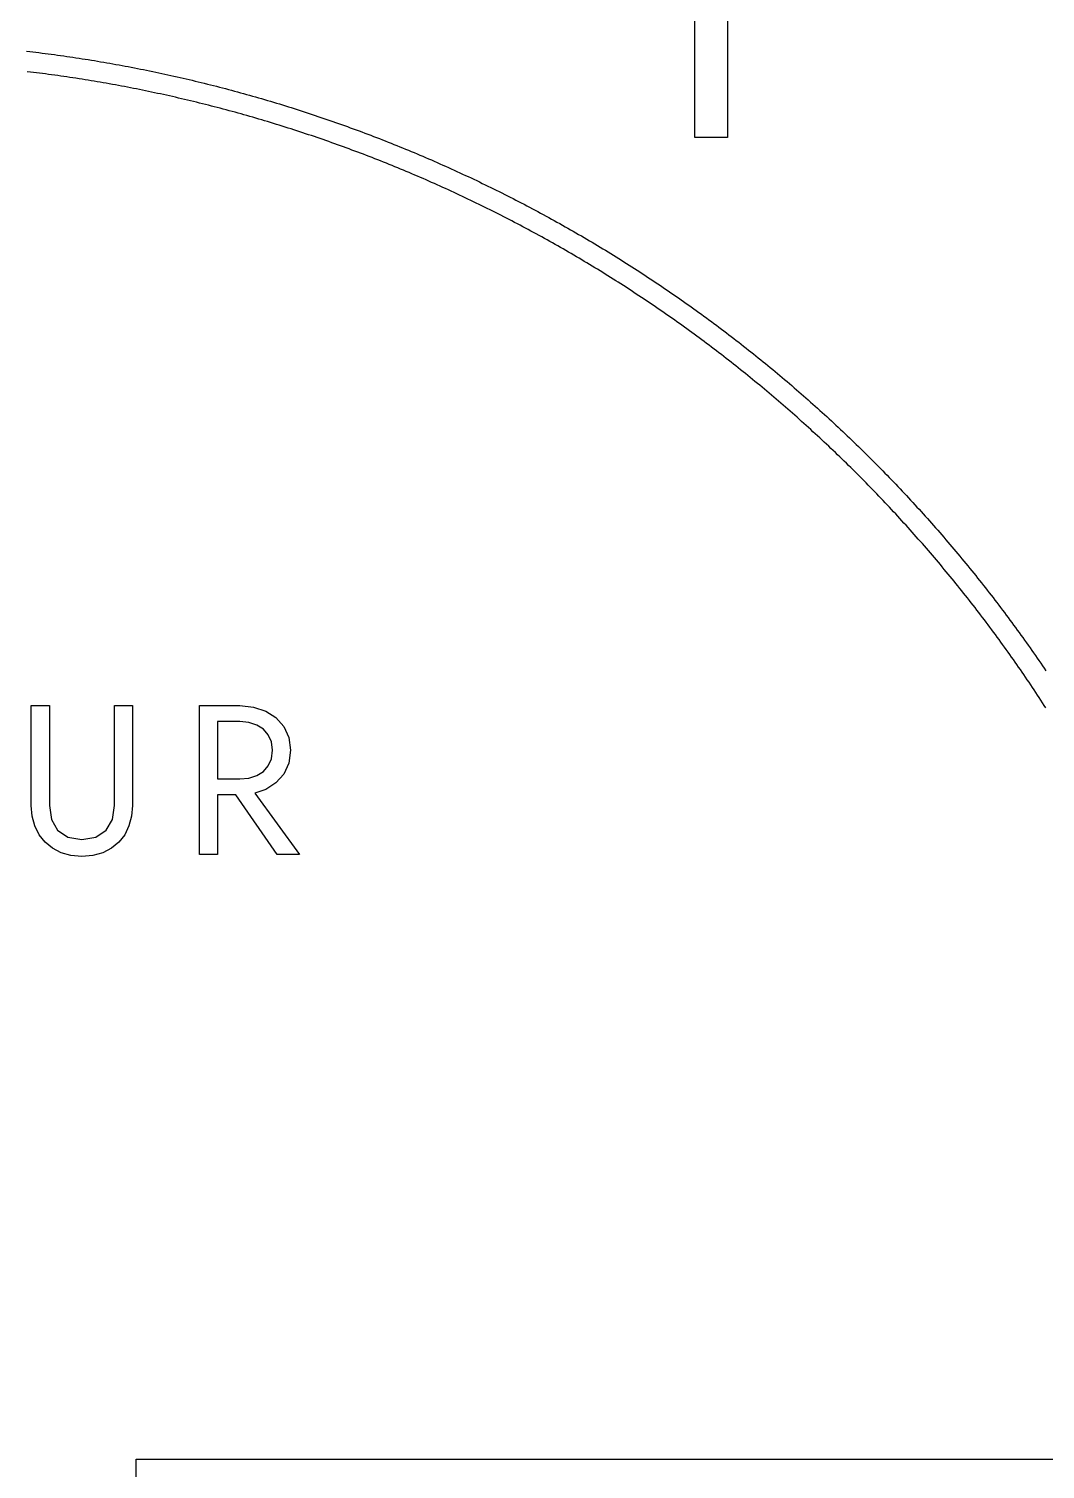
# Model space of a CAD drawing. Header units: millimetres. Extents: x -14.2 to 14.2, y -14.2 to 14.2.
# Drawn here: x 1.07 to 7.55, y 0 to 9.2 of the extents above; entities that cross this region are included whole.
import ezdxf

# ---------------------------------------------------------------- set-up
doc = ezdxf.new("R2010")
doc.units = ezdxf.units.MM
doc.layers.add('ALTIN', color=2, linetype='Continuous')
doc.layers.add('KESIM', color=1, linetype='Continuous')

msp = doc.modelspace()

# ---------------------------------------------------------------- linework, layer by layer
at = {"layer": 'ALTIN'}
for points in [[(5.3169, 8.5018), (5.3169, 9.5392), (5.0258, 9.4588), (5.0258, 9.6589), (5.5242, 9.7713), (5.5242, 8.5018)], [(1.2498, 4.0796), (1.3151, 4.0349), (1.4046, 4.02), (1.4942, 4.0349), (1.5592, 4.0796), (1.599, 4.1489), (1.6122, 4.2371), (1.6122, 4.875), (1.7276, 4.875), (1.7276, 4.2371), (1.722, 4.1692), (1.7051, 4.1067), (1.6777, 4.0512), (1.64, 4.0037), (1.5931, 3.965), (1.5376, 3.9358), (1.4746, 3.9175), (1.4046, 3.9114), (1.3348, 3.9175), (1.2717, 3.9358), (1.2161, 3.965), (1.1691, 4.0037), (1.1315, 4.0512), (1.104, 4.1067), (1.0873, 4.1692), (1.0817, 4.2371), (1.0817, 4.875), (1.197, 4.875), (1.197, 4.2371), (1.2102, 4.1489)], [(2.1551, 3.925), (2.1551, 4.875), (2.2189, 4.875), (2.2705, 4.875), (2.413, 4.875), (2.5003, 4.8664), (2.5777, 4.8404), (2.6429, 4.7986), (2.6931, 4.742), (2.7252, 4.6721), (2.7359, 4.59), (2.7252, 4.5087), (2.6931, 4.4386), (2.6429, 4.3816), (2.5777, 4.3396), (2.5092, 4.3166), (2.793, 3.925), (2.6505, 3.925), (2.3861, 4.305), (2.2705, 4.305), (2.2705, 3.925)], [(2.6139, 4.5361), (2.6206, 4.59), (2.6139, 4.6439), (2.5941, 4.689), (2.5626, 4.725), (2.5209, 4.7514), (2.4705, 4.7678), (2.413, 4.7732), (2.2705, 4.7732), (2.2705, 4.4068), (2.413, 4.4068), (2.4705, 4.4122), (2.5209, 4.4284), (2.5626, 4.455), (2.5941, 4.491)]]:
    msp.add_lwpolyline(points, close=True, dxfattribs=at)
for points in [[(1.0516, 9.0541), (1.0714, 9.0518), (1.0911, 9.0495), (1.1108, 9.0471), (1.1306, 9.0446), (1.1503, 9.0421), (1.17, 9.0396), (1.1897, 9.037), (1.2095, 9.0344), (1.2292, 9.0317), (1.2489, 9.029), (1.2686, 9.0263), (1.2883, 9.0235), (1.3079, 9.0207), (1.3276, 9.0178), (1.3473, 9.0149), (1.3669, 9.0119), (1.3866, 9.0089), (1.4063, 9.0059), (1.4259, 9.0028), (1.4455, 8.9996), (1.4652, 8.9965), (1.4848, 8.9933), (1.5044, 8.99), (1.524, 8.9867), (1.5436, 8.9833), (1.5632, 8.98), (1.5828, 8.9765), (1.6024, 8.973), (1.622, 8.9695), (1.6415, 8.966), (1.6611, 8.9624), (1.6806, 8.9587), (1.7002, 8.955), (1.7197, 8.9513), (1.7392, 8.9475), (1.7587, 8.9437), (1.7782, 8.9399), (1.7977, 8.936), (1.8172, 8.932), (1.8367, 8.928), (1.8562, 8.924), (1.8757, 8.9199), (1.8951, 8.9158), (1.9146, 8.9117), (1.934, 8.9075), (1.9534, 8.9032), (1.9728, 8.8989), (1.9923, 8.8946), (2.0117, 8.8902), (2.031, 8.8858), (2.0504, 8.8814), (2.0698, 8.8769), (2.0892, 8.8724), (2.1085, 8.8678), (2.1279, 8.8632), (2.1472, 8.8585), (2.1665, 8.8538), (2.1858, 8.849), (2.2051, 8.8442), (2.2244, 8.8394), (2.2437, 8.8345), (2.263, 8.8296), (2.2822, 8.8247), (2.3015, 8.8197), (2.3207, 8.8146), (2.3399, 8.8095), (2.3591, 8.8044), (2.3783, 8.7992), (2.3975, 8.794), (2.4167, 8.7888), (2.4359, 8.7835), (2.455, 8.7782), (2.4742, 8.7728), (2.4933, 8.7674), (2.5124, 8.7619), (2.5315, 8.7564), (2.5506, 8.7509), (2.5697, 8.7453), (2.5888, 8.7396), (2.6079, 8.734), (2.6269, 8.7283), (2.6459, 8.7225), (2.665, 8.7167), (2.684, 8.7109), (2.703, 8.705), (2.722, 8.6991), (2.7409, 8.6931), (2.7599, 8.6871), (2.7788, 8.6811), (2.7978, 8.675), (2.8167, 8.6689), (2.8356, 8.6627), (2.8545, 8.6565), (2.8734, 8.6503), (2.8922, 8.644), (2.9111, 8.6376), (2.9299, 8.6313), (2.9487, 8.6249), (2.9676, 8.6184), (2.9863, 8.6119), (3.0051, 8.6054), (3.0239, 8.5988), (3.0426, 8.5922), (3.0614, 8.5855), (3.0801, 8.5788), (3.0988, 8.5721), (3.1175, 8.5653), (3.1362, 8.5585), (3.1549, 8.5516), (3.1735, 8.5447), (3.1921, 8.5378), (3.2108, 8.5308), (3.2294, 8.5238), (3.248, 8.5167), (3.2665, 8.5096), (3.2851, 8.5024), (3.3036, 8.4953), (3.3221, 8.488), (3.3407, 8.4808), (3.3592, 8.4734), (3.3776, 8.4661), (3.3961, 8.4587), (3.4145, 8.4513), (3.433, 8.4438), (3.4514, 8.4363), (3.4698, 8.4288), (3.4882, 8.4212), (3.5065, 8.4135), (3.5249, 8.4059), (3.5432, 8.3982), (3.5615, 8.3904), (3.5798, 8.3826), (3.5981, 8.3748), (3.6164, 8.3669), (3.6346, 8.359), (3.6528, 8.3511), (3.671, 8.3431), (3.6892, 8.335), (3.7074, 8.327), (3.7256, 8.3189), (3.7437, 8.3107), (3.7618, 8.3025), (3.7799, 8.2943), (3.798, 8.286), (3.8161, 8.2777), (3.8341, 8.2694), (3.8522, 8.261), (3.8702, 8.2526), (3.8882, 8.2441), (3.9062, 8.2356), (3.9241, 8.2271), (3.942, 8.2185), (3.96, 8.2099), (3.9779, 8.2012), (3.9958, 8.1925), (4.0136, 8.1838), (4.0315, 8.175), (4.0493, 8.1662), (4.0671, 8.1573), (4.0849, 8.1484), (4.1026, 8.1395), (4.1204, 8.1305), (4.1381, 8.1215), (4.1558, 8.1125), (4.1735, 8.1034), (4.1912, 8.0943), (4.2088, 8.0851), (4.2265, 8.0759), (4.2441, 8.0667), (4.2617, 8.0574), (4.2792, 8.0481), (4.2968, 8.0387), (4.3143, 8.0293), (4.3318, 8.0199), (4.3493, 8.0104), (4.3668, 8.0009), (4.3842, 7.9914), (4.4016, 7.9818), (4.419, 7.9722), (4.4364, 7.9625), (4.4538, 7.9528), (4.4711, 7.9431), (4.4884, 7.9333), (4.5057, 7.9235), (4.523, 7.9136), (4.5403, 7.9037), (4.5575, 7.8938), (4.5747, 7.8839), (4.5919, 7.8739), (4.6091, 7.8638), (4.6262, 7.8537), (4.6433, 7.8436), (4.6604, 7.8335), (4.6775, 7.8233), (4.6946, 7.8131), (4.7116, 7.8028), (4.7286, 7.7925), (4.7456, 7.7822), (4.7626, 7.7718), (4.7795, 7.7614), (4.7964, 7.751), (4.8133, 7.7405), (4.8302, 7.73), (4.8471, 7.7194), (4.8639, 7.7088), (4.8807, 7.6982), (4.8975, 7.6875), (4.9142, 7.6768), (4.931, 7.6661), (4.9477, 7.6553), (4.9644, 7.6445), (4.9811, 7.6336), (4.9977, 7.6227), (5.0143, 7.6118), (5.0309, 7.6009), (5.0475, 7.5899), (5.064, 7.5788), (5.0805, 7.5678), (5.097, 7.5567), (5.1135, 7.5455), (5.13, 7.5344), (5.1464, 7.5232), (5.1628, 7.5119), (5.1792, 7.5006), (5.1955, 7.4893), (5.2118, 7.478), (5.2281, 7.4666), (5.2444, 7.4551), (5.2607, 7.4437), (5.2769, 7.4322), (5.2931, 7.4207), (5.3093, 7.4091), (5.3254, 7.3975), (5.3416, 7.3859), (5.3577, 7.3742), (5.3737, 7.3625), (5.3898, 7.3507), (5.4058, 7.339), (5.4218, 7.3272), (5.4378, 7.3153), (5.4537, 7.3034), (5.4696, 7.2915), (5.4855, 7.2796), (5.5014, 7.2676), (5.5173, 7.2556), (5.5331, 7.2435), (5.5489, 7.2314), (5.5646, 7.2193), (5.5804, 7.2071), (5.5961, 7.1949), (5.6118, 7.1827), (5.6274, 7.1705), (5.643, 7.1582), (5.6586, 7.1458), (5.6742, 7.1335), (5.6898, 7.1211), (5.7053, 7.1086), (5.7208, 7.0962), (5.7363, 7.0837), (5.7517, 7.0712), (5.7671, 7.0586), (5.7825, 7.046), (5.7979, 7.0334), (5.8132, 7.0207), (5.8285, 7.008), (5.8438, 6.9953), (5.859, 6.9825), (5.8742, 6.9697), (5.8894, 6.9569), (5.9046, 6.944), (5.9197, 6.9311), (5.9348, 6.9182), (5.9499, 6.9052), (5.965, 6.8922), (5.98, 6.8792), (5.995, 6.8661), (6.0099, 6.853), (6.0249, 6.8399), (6.0398, 6.8267), (6.0547, 6.8135), (6.0695, 6.8003), (6.0843, 6.7871), (6.0991, 6.7738), (6.1139, 6.7604), (6.1286, 6.7471), (6.1433, 6.7337), (6.158, 6.7203), (6.1727, 6.7068), (6.1873, 6.6933), (6.2019, 6.6798), (6.2164, 6.6663), (6.2309, 6.6527), (6.2454, 6.6391), (6.2599, 6.6255), (6.2744, 6.6118), (6.2888, 6.5981), (6.3031, 6.5843), (6.3175, 6.5706), (6.3318, 6.5568), (6.3461, 6.543), (6.3604, 6.5291), (6.3746, 6.5152), (6.3888, 6.5013), (6.403, 6.4873), (6.4171, 6.4733), (6.4312, 6.4593), (6.4453, 6.4453), (6.4593, 6.4312), (6.4733, 6.4171), (6.4873, 6.403), (6.5013, 6.3888), (6.5152, 6.3746), (6.5291, 6.3604), (6.543, 6.3461), (6.5568, 6.3318), (6.5706, 6.3175), (6.5843, 6.3031), (6.5981, 6.2888), (6.6118, 6.2744), (6.6255, 6.2599), (6.6391, 6.2454), (6.6527, 6.2309), (6.6663, 6.2164), (6.6798, 6.2019), (6.6933, 6.1873), (6.7068, 6.1727), (6.7203, 6.158), (6.7337, 6.1433), (6.7471, 6.1286), (6.7604, 6.1139), (6.7738, 6.0991), (6.7871, 6.0843), (6.8003, 6.0695), (6.8135, 6.0547), (6.8267, 6.0398), (6.8399, 6.0249), (6.853, 6.0099), (6.8661, 5.995), (6.8792, 5.98), (6.8922, 5.965), (6.9052, 5.9499), (6.9182, 5.9348), (6.9311, 5.9197), (6.944, 5.9046), (6.9569, 5.8894), (6.9697, 5.8742), (6.9825, 5.859), (6.9953, 5.8438), (7.008, 5.8285), (7.0207, 5.8132), (7.0334, 5.7979), (7.046, 5.7825), (7.0586, 5.7671), (7.0712, 5.7517), (7.0837, 5.7363), (7.0962, 5.7208), (7.1086, 5.7053), (7.1211, 5.6898), (7.1335, 5.6742), (7.1458, 5.6586), (7.1582, 5.643), (7.1705, 5.6274), (7.1827, 5.6118), (7.1949, 5.5961), (7.2071, 5.5804), (7.2193, 5.5646), (7.2314, 5.5489), (7.2435, 5.5331), (7.2556, 5.5173), (7.2676, 5.5014), (7.2796, 5.4855), (7.2915, 5.4696), (7.3034, 5.4537), (7.3153, 5.4378), (7.3272, 5.4218), (7.339, 5.4058), (7.3507, 5.3898), (7.3625, 5.3737), (7.3742, 5.3577), (7.3859, 5.3416), (7.3975, 5.3254), (7.4091, 5.3093), (7.4207, 5.2931), (7.4322, 5.2769), (7.4437, 5.2607), (7.4551, 5.2444), (7.4666, 5.2281), (7.478, 5.2118), (7.4893, 5.1955), (7.5006, 5.1792), (7.5119, 5.1628), (7.5232, 5.1464), (7.5344, 5.13), (7.5455, 5.1135), (7.5567, 5.097)], [(7.5567, 4.8607), (7.5461, 4.8771), (7.5355, 4.8936), (7.5248, 4.91), (7.514, 4.9264), (7.5033, 4.9428), (7.4925, 4.9592), (7.4816, 4.9755), (7.4708, 4.9918), (7.4598, 5.0081), (7.4489, 5.0243), (7.4379, 5.0406), (7.4269, 5.0568), (7.4159, 5.073), (7.4048, 5.0892), (7.3937, 5.1053), (7.3825, 5.1214), (7.3713, 5.1375), (7.3601, 5.1536), (7.3488, 5.1696), (7.3375, 5.1856), (7.3262, 5.2016), (7.3148, 5.2176), (7.3034, 5.2336), (7.292, 5.2495), (7.2805, 5.2654), (7.269, 5.2813), (7.2575, 5.2971), (7.2459, 5.3129), (7.2343, 5.3287), (7.2227, 5.3445), (7.211, 5.3602), (7.1993, 5.3759), (7.1875, 5.3916), (7.1757, 5.4073), (7.1639, 5.423), (7.1521, 5.4386), (7.1402, 5.4542), (7.1283, 5.4697), (7.1163, 5.4853), (7.1043, 5.5008), (7.0923, 5.5163), (7.0803, 5.5317), (7.0682, 5.5472), (7.0561, 5.5626), (7.0439, 5.5779), (7.0317, 5.5933), (7.0195, 5.6086), (7.0073, 5.6239), (6.995, 5.6392), (6.9827, 5.6544), (6.9703, 5.6697), (6.9579, 5.6849), (6.9455, 5.7), (6.933, 5.7152), (6.9206, 5.7303), (6.908, 5.7454), (6.8955, 5.7604), (6.8829, 5.7754), (6.8703, 5.7904), (6.8576, 5.8054), (6.845, 5.8204), (6.8322, 5.8353), (6.8195, 5.8502), (6.8067, 5.865), (6.7939, 5.8799), (6.7811, 5.8947), (6.7682, 5.9095), (6.7553, 5.9242), (6.7423, 5.9389), (6.7294, 5.9536), (6.7164, 5.9683), (6.7033, 5.9829), (6.6903, 5.9976), (6.6772, 6.0121), (6.664, 6.0267), (6.6509, 6.0412), (6.6377, 6.0557), (6.6244, 6.0702), (6.6112, 6.0846), (6.5979, 6.099), (6.5846, 6.1134), (6.5712, 6.1278), (6.5578, 6.1421), (6.5444, 6.1564), (6.531, 6.1706), (6.5175, 6.1849), (6.504, 6.1991), (6.4904, 6.2132), (6.4769, 6.2274), (6.4633, 6.2415), (6.4496, 6.2556), (6.436, 6.2696), (6.4223, 6.2837), (6.4086, 6.2977), (6.3948, 6.3116), (6.381, 6.3256), (6.3672, 6.3395), (6.3534, 6.3534), (6.3395, 6.3672), (6.3256, 6.381), (6.3116, 6.3948), (6.2977, 6.4086), (6.2837, 6.4223), (6.2696, 6.436), (6.2556, 6.4496), (6.2415, 6.4633), (6.2274, 6.4769), (6.2132, 6.4904), (6.1991, 6.504), (6.1849, 6.5175), (6.1706, 6.531), (6.1564, 6.5444), (6.1421, 6.5578), (6.1278, 6.5712), (6.1134, 6.5846), (6.099, 6.5979), (6.0846, 6.6112), (6.0702, 6.6244), (6.0557, 6.6377), (6.0412, 6.6509), (6.0267, 6.664), (6.0121, 6.6772), (5.9976, 6.6903), (5.9829, 6.7033), (5.9683, 6.7164), (5.9536, 6.7294), (5.9389, 6.7423), (5.9242, 6.7553), (5.9095, 6.7682), (5.8947, 6.7811), (5.8799, 6.7939), (5.865, 6.8067), (5.8502, 6.8195), (5.8353, 6.8322), (5.8204, 6.845), (5.8054, 6.8576), (5.7904, 6.8703), (5.7754, 6.8829), (5.7604, 6.8955), (5.7454, 6.908), (5.7303, 6.9206), (5.7152, 6.933), (5.7, 6.9455), (5.6849, 6.9579), (5.6697, 6.9703), (5.6544, 6.9827), (5.6392, 6.995), (5.6239, 7.0073), (5.6086, 7.0195), (5.5933, 7.0317), (5.5779, 7.0439), (5.5626, 7.0561), (5.5472, 7.0682), (5.5317, 7.0803), (5.5163, 7.0923), (5.5008, 7.1043), (5.4853, 7.1163), (5.4697, 7.1283), (5.4542, 7.1402), (5.4386, 7.1521), (5.423, 7.1639), (5.4073, 7.1757), (5.3916, 7.1875), (5.3759, 7.1993), (5.3602, 7.211), (5.3445, 7.2227), (5.3287, 7.2343), (5.3129, 7.2459), (5.2971, 7.2575), (5.2813, 7.269), (5.2654, 7.2805), (5.2495, 7.292), (5.2336, 7.3034), (5.2176, 7.3148), (5.2016, 7.3262), (5.1856, 7.3375), (5.1696, 7.3488), (5.1536, 7.3601), (5.1375, 7.3713), (5.1214, 7.3825), (5.1053, 7.3937), (5.0892, 7.4048), (5.073, 7.4159), (5.0568, 7.4269), (5.0406, 7.4379), (5.0243, 7.4489), (5.0081, 7.4598), (4.9918, 7.4708), (4.9755, 7.4816), (4.9592, 7.4925), (4.9428, 7.5033), (4.9264, 7.514), (4.91, 7.5248), (4.8936, 7.5355), (4.8771, 7.5461), (4.8607, 7.5567), (4.8442, 7.5673), (4.8276, 7.5779), (4.8111, 7.5884), (4.7945, 7.5989), (4.7779, 7.6093), (4.7613, 7.6197), (4.7447, 7.6301), (4.728, 7.6404), (4.7114, 7.6507), (4.6946, 7.661), (4.6779, 7.6712), (4.6612, 7.6814), (4.6444, 7.6915), (4.6276, 7.7016), (4.6108, 7.7117), (4.594, 7.7218), (4.5771, 7.7318), (4.5602, 7.7417), (4.5433, 7.7517), (4.5264, 7.7616), (4.5095, 7.7714), (4.4925, 7.7812), (4.4755, 7.791), (4.4585, 7.8008), (4.4415, 7.8105), (4.4244, 7.8201), (4.4074, 7.8298), (4.3903, 7.8394), (4.3731, 7.8489), (4.356, 7.8585), (4.3389, 7.8679), (4.3217, 7.8774), (4.3045, 7.8868), (4.2873, 7.8962), (4.27, 7.9055), (4.2528, 7.9148), (4.2355, 7.9241), (4.2182, 7.9333), (4.2009, 7.9425), (4.1835, 7.9516), (4.1662, 7.9607), (4.1488, 7.9698), (4.1314, 7.9788), (4.114, 7.9878), (4.0966, 7.9968), (4.0791, 8.0057), (4.0616, 8.0146), (4.0441, 8.0234), (4.0266, 8.0322), (4.0091, 8.041), (3.9915, 8.0497), (3.974, 8.0584), (3.9564, 8.0671), (3.9388, 8.0757), (3.9211, 8.0842), (3.9035, 8.0928), (3.8858, 8.1013), (3.8681, 8.1097), (3.8504, 8.1181), (3.8327, 8.1265), (3.815, 8.1349), (3.7972, 8.1432), (3.7795, 8.1514), (3.7617, 8.1597), (3.7438, 8.1679), (3.726, 8.176), (3.7082, 8.1841), (3.6903, 8.1922), (3.6724, 8.2002), (3.6545, 8.2082), (3.6366, 8.2162), (3.6187, 8.2241), (3.6007, 8.2319), (3.5828, 8.2398), (3.5648, 8.2476), (3.5468, 8.2553), (3.5288, 8.2631), (3.5107, 8.2707), (3.4927, 8.2784), (3.4746, 8.286), (3.4565, 8.2935), (3.4384, 8.3011), (3.4203, 8.3085), (3.4022, 8.316), (3.384, 8.3234), (3.3658, 8.3307), (3.3477, 8.3381), (3.3295, 8.3454), (3.3112, 8.3526), (3.293, 8.3598), (3.2748, 8.367), (3.2565, 8.3741), (3.2382, 8.3812), (3.2199, 8.3882), (3.2016, 8.3952), (3.1833, 8.4022), (3.165, 8.4091), (3.1466, 8.416), (3.1282, 8.4228), (3.1099, 8.4296), (3.0915, 8.4364), (3.0731, 8.4431), (3.0546, 8.4498), (3.0362, 8.4565), (3.0177, 8.4631), (2.9993, 8.4696), (2.9808, 8.4762), (2.9623, 8.4826), (2.9438, 8.4891), (2.9252, 8.4955), (2.9067, 8.5018), (2.8881, 8.5082), (2.8696, 8.5144), (2.851, 8.5207), (2.8324, 8.5269), (2.8138, 8.533), (2.7952, 8.5392), (2.7765, 8.5452), (2.7579, 8.5513), (2.7392, 8.5573), (2.7205, 8.5632), (2.7018, 8.5691), (2.6831, 8.575), (2.6644, 8.5809), (2.6457, 8.5866), (2.627, 8.5924), (2.6082, 8.5981), (2.5894, 8.6038), (2.5707, 8.6094), (2.5519, 8.615), (2.5331, 8.6205), (2.5143, 8.626), (2.4954, 8.6315), (2.4766, 8.6369), (2.4578, 8.6423), (2.4389, 8.6477), (2.42, 8.653), (2.4011, 8.6582), (2.3822, 8.6634), (2.3633, 8.6686), (2.3444, 8.6737), (2.3255, 8.6788), (2.3065, 8.6839), (2.2876, 8.6889), (2.2686, 8.6939), (2.2497, 8.6988), (2.2307, 8.7037), (2.2117, 8.7085), (2.1927, 8.7133), (2.1737, 8.7181), (2.1546, 8.7228), (2.1356, 8.7275), (2.1166, 8.7321), (2.0975, 8.7367), (2.0784, 8.7413), (2.0594, 8.7458), (2.0403, 8.7503), (2.0212, 8.7547), (2.0021, 8.7591), (1.983, 8.7635), (1.9638, 8.7678), (1.9447, 8.772), (1.9256, 8.7762), (1.9064, 8.7804), (1.8873, 8.7846), (1.8681, 8.7887), (1.8489, 8.7927), (1.8297, 8.7967), (1.8105, 8.8007), (1.7913, 8.8046), (1.7721, 8.8085), (1.7529, 8.8124), (1.7337, 8.8162), (1.7144, 8.8199), (1.6952, 8.8236), (1.6759, 8.8273), (1.6567, 8.831), (1.6374, 8.8345), (1.6181, 8.8381), (1.5988, 8.8416), (1.5795, 8.8451), (1.5602, 8.8485), (1.5409, 8.8519), (1.5216, 8.8552), (1.5023, 8.8585), (1.483, 8.8618), (1.4636, 8.865), (1.4443, 8.8682), (1.4249, 8.8713), (1.4056, 8.8744), (1.3862, 8.8774), (1.3668, 8.8804), (1.3475, 8.8834), (1.3281, 8.8863), (1.3087, 8.8892), (1.2893, 8.892), (1.2699, 8.8948), (1.2505, 8.8976), (1.2311, 8.9003), (1.2116, 8.9029), (1.1922, 8.9056), (1.1728, 8.9081), (1.1533, 8.9107), (1.1339, 8.9132), (1.1144, 8.9156), (1.095, 8.918), (1.0755, 8.9204), (1.0561, 8.9227)], [(1.75, -0.065), (1.75, 0.065), (8.9848, 0.065)]]:
    msp.add_lwpolyline(points, dxfattribs=at)
at = {"layer": 'KESIM'}
msp.add_circle((0, 0), 14.25, dxfattribs=at)

doc.saveas('drawing.dxf')
